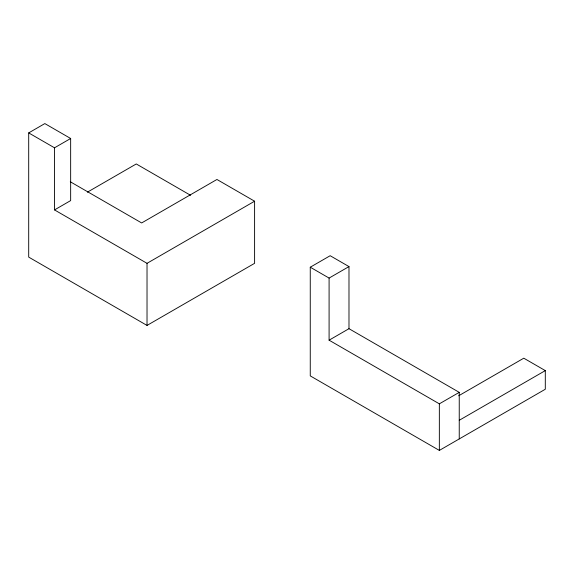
<?xml version="1.0" encoding="UTF-8"?>
<svg xmlns="http://www.w3.org/2000/svg" width="574" height="574" viewBox="0 0 574 574"><rect width="100%" height="100%" fill="white"/><g stroke="black" fill="none" stroke-linecap="round" stroke-linejoin="round"><path stroke-width="0.86" d="M28.7 132.903L44.837 123.582L70.652 138.492L70.652 200.591L54.516 209.912L54.516 147.805L28.7 132.903L28.7 257.109L147.023 325.422L254.598 263.322L254.598 201.216L216.943 179.475L141.649 222.949L70.279 181.75M54.516 147.805L70.652 138.492M87.363 192.19L136.268 163.956L190.568 195.303M54.516 209.912L147.023 263.322L254.598 201.216M458.662 395.787L523.789 358.19L545.3 370.61L545.3 389.244L439.347 450.418L310.261 375.891L310.261 267.204L330.165 255.717L348.985 266.587L348.985 328.694L459.243 392.351L459.243 438.923M310.261 267.204L329.089 278.074L348.985 266.587M329.089 278.074L329.089 340.181L348.985 328.694M329.089 340.181L439.347 403.838L459.243 392.351M459.243 420.297L545.3 370.61M439.347 403.838L439.347 450.418M147.023 263.322L147.023 325.422"/></g></svg>
